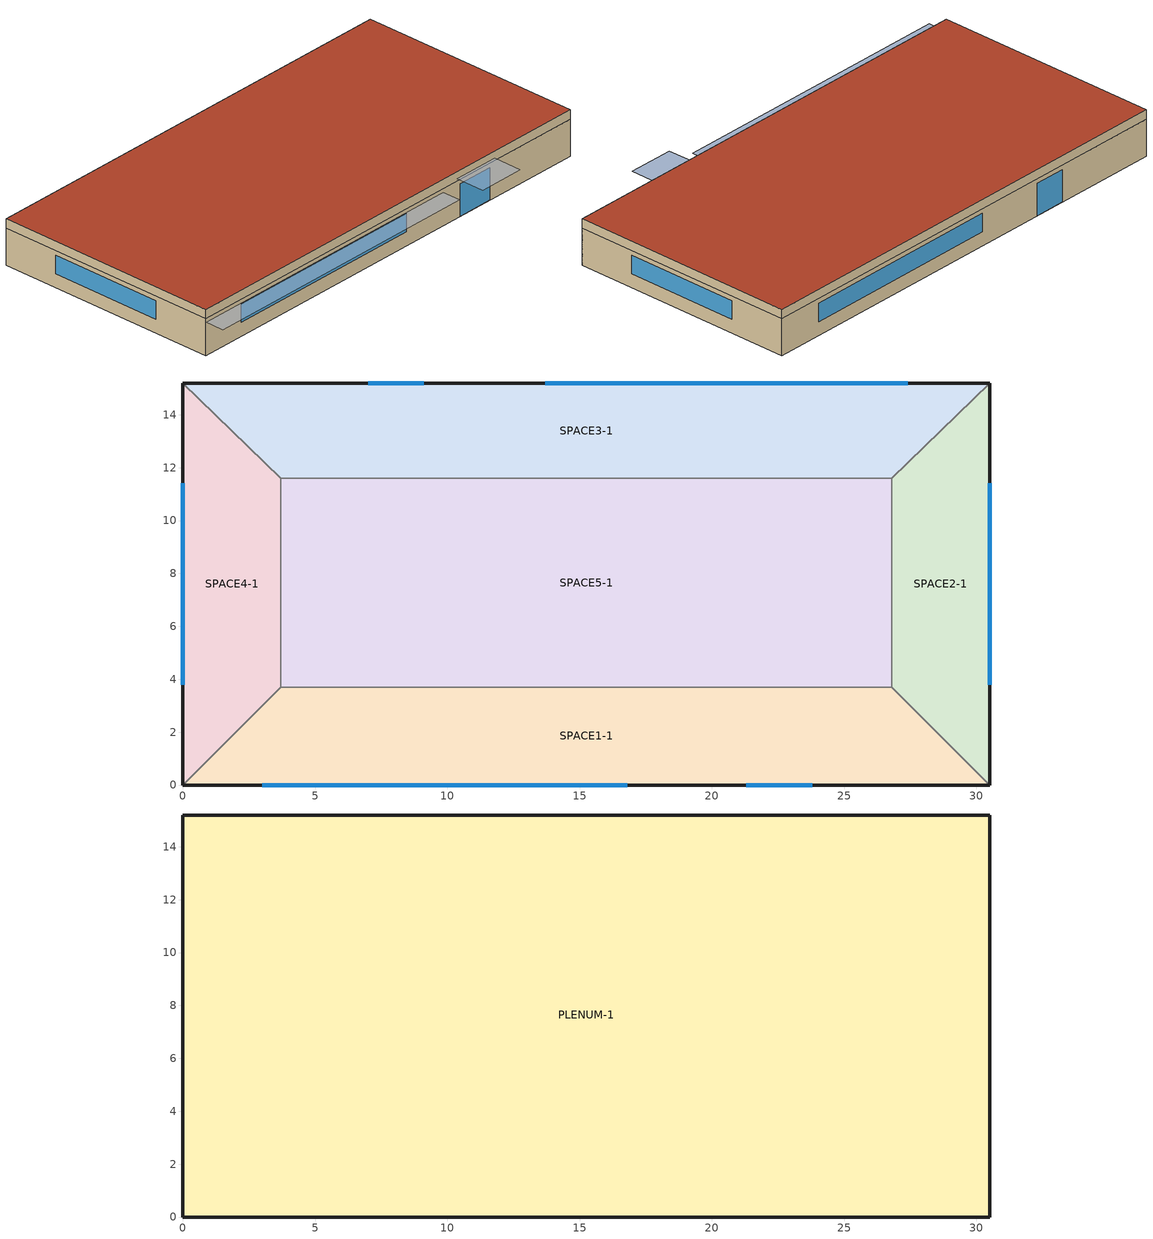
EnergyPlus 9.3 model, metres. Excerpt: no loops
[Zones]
SPACE1-1
 floor ground (FLOOR-SLAB-1): 26.8,3.7 30.5,0 0,0 3.7,3.7 z0
 wall outside (WALL-1): 0,0 30.5,0 z0:2.4
 wall to SPACE2-1 (INT-WALL-1): 30.5,0 26.8,3.7 z0:2.4
 wall to SPACE4-1 (INT-WALL-1): 3.7,3.7 0,0 z0:2.4
 wall to SPACE5-1 (INT-WALL-1): 26.8,3.7 3.7,3.7 z0:2.4
 window (Dbl Clr 3mm/13mm Air): 3,0 16.8,0 z0.9:2.1
 window (Sgl Grey 3mm): 21.3,0 23.8,0 z0:2.1
SPACE2-1
 floor ground (FLOOR-SLAB-1): 26.8,11.6 30.5,15.2 30.5,0 26.8,3.7 z0
 wall outside (WALL-1): 30.5,0 30.5,15.2 z0:2.4
 wall to SPACE3-1 (INT-WALL-1): 30.5,15.2 26.8,11.6 z0:2.4
 wall to SPACE5-1 (INT-WALL-1): 26.8,11.6 26.8,3.7 z0:2.4
 window (Dbl Clr 3mm/13mm Air): 30.5,3.8 30.5,11.4 z0.9:2.1
SPACE3-1
 floor ground (FLOOR-SLAB-1): 26.8,11.6 3.7,11.6 0,15.2 30.5,15.2 z0
 wall outside (WALL-1): 30.5,15.2 0,15.2 z0:2.4
 wall to SPACE4-1 (INT-WALL-1): 0,15.2 3.7,11.6 z0:2.4
 wall to SPACE5-1 (INT-WALL-1): 3.7,11.6 26.8,11.6 z0:2.4
 window (Dbl Clr 3mm/13mm Air): 27.4,15.2 13.7,15.2 z0.9:2.1
 window (Sgl Grey 3mm): 9.1,15.2 7,15.2 z0:2.1
SPACE4-1
 floor ground (FLOOR-SLAB-1): 3.7,3.7 0,0 0,15.2 3.7,11.6 z0
 wall outside (WALL-1): 0,15.2 0,0 z0:2.4
 wall to SPACE5-1 (INT-WALL-1): 3.7,3.7 3.7,11.6 z0:2.4
 window (Dbl Clr 3mm/13mm Air): 0,11.4 0,3.8 z0.9:2.1
SPACE5-1
 floor ground (FLOOR-SLAB-1): 26.8,11.6 26.8,3.7 3.7,3.7 3.7,11.6 z0
PLENUM-1
 floor to SPACE1-1 (CLNG-1): 26.8,3.7 30.5,0 0,0 3.7,3.7 z2.4
 floor to SPACE2-1 (CLNG-1): 26.8,11.6 30.5,15.2 30.5,0 26.8,3.7 z2.4
 floor to SPACE3-1 (CLNG-1): 26.8,11.6 3.7,11.6 0,15.2 30.5,15.2 z2.4
 floor to SPACE4-1 (CLNG-1): 3.7,3.7 0,0 0,15.2 3.7,11.6 z2.4
 floor to SPACE5-1 (CLNG-1): 26.8,11.6 26.8,3.7 3.7,3.7 3.7,11.6 z2.4
 wall outside (WALL-1): 0,0 30.5,0 30.5,15.2 0,15.2 0,0 z2.4:3
 roof outside (ROOF-1): 0,15.2 0,0 30.5,0 30.5,15.2 z3
shading: 0,-1.3 0,0 19.8,0 19.8,-1.3 z2.2; 21,-2 21,0 24.1,0 24.1,-2 z2.6
[Building]
Building: North Axis {deg}=30; Terrain=City; Loads Convergence Tolerance Value {W}=0.04; Temperature Convergence Tolerance Value {deltaC}=0.4; Solar Distribution=FullExterior; Maximum Number of Warmup Days=25; Minimum Number of Warmup Days=6
[Site:Location]
Pittsburgh Allegheny Co Ap_PA_USA Design_Conditions: Latitude {deg}=40.35; Longitude {deg}=-79.92; Time Zone {hr}=-5; Elevation {m}=380
[SizingPeriod:DesignDay] Day of Month=21; Dry-Bulb Temperature Range Modifier Type=DefaultMultipliers; Humidity Condition Type=Wetbulb; Barometric Pressure {Pa}=96842; Wind Direction {deg}=240; Rain Indicator=No; Snow Indicator=No; Daylight Saving Time Indicator=No
Name | Month | Day Type | Maximum Dry-Bulb Temperature {C} | Daily Dry-Bulb Temperature Range {deltaC} | Wetbulb or DewPoint at Maximum Dry-Bulb {C} | Wind Speed {m/s} | Solar Model Indicator | Sky Clearness | ASHRAE Clear Sky Optical Depth for Beam Irradiance (taub) | ASHRAE Clear Sky Optical Depth for Diffuse Irradiance (taud)
Pittsburgh Allegheny Co Ap Ann Htg 99.6% Condns DB | 1 | WinterDesignDay | -15.4 | 0 | -15.4 | 4.7 | ASHRAEClearSky | 0
Pittsburgh Allegheny Co Ap Ann Clg .4% Condns DB=>MWB | 7 | SummerDesignDay | 32.2 | 9.9 | 22.5 | 4.4 | ASHRAETau |  | 0.484 | 1.916
[Site:GroundTemperature:BuildingSurface]
20.03, 20.03, 20.13, 20.3, 20.43, 20.52, 20.62, 20.77, 20.78, 20.55, 20.44, 20.2
[Material] Thermal Absorptance=0.9
Name | Roughness | Thickness {m} | Conductivity {W/m-K} | Density {kg/m3} | Specific Heat {J/kg-K} | Solar Absorptance | Visible Absorptance
RG01 | Rough | 0.0127 | 1.442 | 881 | 1674 | 0.65 | 0.65
BR01 | VeryRough | 0.0095 | 0.162 | 1121 | 1464 | 0.7 | 0.7
IN46 | VeryRough | 0.0762 | 0.023 | 24 | 1590 | 0.5 | 0.5
WD01 | MediumSmooth | 0.0191 | 0.115 | 513 | 1381 | 0.78 | 0.78
PW03 | MediumSmooth | 0.0127 | 0.115 | 545 | 1213 | 0.78 | 0.78
IN02 | Rough | 0.0901 | 0.043 | 10 | 837 | 0.75 | 0.75
GP01 | MediumSmooth | 0.0127 | 0.16 | 801 | 837 | 0.75 | 0.75
CC03 | MediumRough | 0.1016 | 1.31 | 2243 | 837 | 0.65 | 0.65
[Material:NoMass] Roughness=Rough
Name | Thermal Resistance {m2-K/W} | Thermal Absorptance | Solar Absorptance | Visible Absorptance
CP01 | 0.367 | 0.9 | 0.75 | 0.75
MAT-CLNG-1 | 0.652259 | 0.65 | 0.65 | 0.65
[Material:InfraredTransparent]
IRTMaterial
[Construction]
ROOF-1: RG01, BR01, IN46, WD01
WALL-1: WD01, PW03, IN02, GP01
CLNG-1: MAT-CLNG-1
FLOOR-SLAB-1: CC03, CP01
INT-WALL-1: IRTMaterial
Dbl Clr 3mm/13mm Air: CLEAR 3MM, AIR 13MM, CLEAR 3MM
Dbl Clr 3mm/13mm Air INT SHADE: CLEAR 3MM, AIR 13MM, CLEAR 3MM, White Painted Metal Blind
Sgl Grey 3mm: GREY 3MM
[WindowMaterial:Gas]
AIR 13MM: Gas Type=Air; Thickness {m}=0.0127
[WindowMaterial:Glazing] Optical Data Type=SpectralAverage; Thickness {m}=0.003; Infrared Transmittance at Normal Incidence=0; Front Side Infrared Hemispherical Emissivity=0.84; Back Side Infrared Hemispherical Emissivity=0.84; Conductivity {W/m-K}=0.9
Name | Solar Transmittance at Normal Incidence | Front Side Solar Reflectance at Normal Incidence | Back Side Solar Reflectance at Normal Incidence | Visible Transmittance at Normal Incidence | Front Side Visible Reflectance at Normal Incidence | Back Side Visible Reflectance at Normal Incidence
CLEAR 3MM | 0.837 | 0.075 | 0.075 | 0.898 | 0.081 | 0.081
GREY 3MM | 0.626 | 0.061 | 0.061 | 0.611 | 0.061 | 0.061
[WindowMaterial:Blind]
White Painted Metal Blind: Slat orientation=HORIZONTAL; Slat width (m)=0.025; Slat separation (m)=0.01875; Slat thickness (m)=0.001; Slat angle (deg)=45; Slat conductivity (W/m-K)=44.9; Slat beam solar transmittance=0; Front Side Slat beam solar reflectance=0.8; Back Side Slat beam solar reflectance=0.8; Slat diffuse solar transmittance=0; Front Side Slat diffuse solar reflectance=0.8; Back Side Slat diffuse solar reflectance=0.8; Slat beam visible transmittance=0; Front Side Slat beam visible reflectance=0.7; Back Side Slat beam visible reflectance=0.7; Slat diffuse visible transmittance=0; Front Side Slat diffuse visible reflectance=0.7; Back Side Slat diffuse visible reflectance=0.7; Slat Infrared hemispherical transmittance=0; Front Side Slat Infrared hemispherical emissivity=0.9; Back Side Slat Infrared hemispherical emissivity=0.9; Blind-to-glass distance=0.05; Blind top opening multiplier=0; Blind bottom opening multiplier=0; Blind left-side opening multiplier=0.5; Blind right-side opening multiplier=0.5
[WindowShadingControl]
CONTROL SHADE: Zone=SPACE1-1; Shading Type=InteriorBlind; Name of construction with shading device=DBL CLR 3MM/13MM AIR INT SHADE; Shading Control Type=AlwaysOff; Setpoint {W/m2}=50; Shading Control Is Scheduled=NO; Glare Control Is Active=NO; Type of Slat Angle Control for Blinds=ScheduledSlatAngle; Slat Angle Schedule=SHADE_1; Daylighting Control Object=SPACE1-1 DaylightingControls; Multiple Surface Control Type=Sequential; Fenestration Surface 1=WF-1
[Zone] Type=1; Multiplier=1
Name | Ceiling Height {m} | Volume {m3}
PLENUM-1 | 0.6096 | 283.2
SPACE1-1; SPACE3-1 | 2.4384 | 239.247
SPACE2-1; SPACE4-1 | 2.4384 | 103.311
SPACE5-1 | 2.4384 | 447.683
[ZoneInfiltration:DesignFlowRate] Schedule=INFIL-SCH; Design Flow Rate Calculation Method=flow/zone; Constant Term Coefficient=0; Temperature Term Coefficient=0; Velocity Term Coefficient=0.2237; Velocity Squared Term Coefficient=0
Name | Zone or ZoneList | Design Flow Rate {m3/s}
SPACE1-1 Infil 1 | SPACE1-1 | 0.0167
SPACE2-1 Infil 1 | SPACE2-1 | 0.00717
SPACE3-1 Infil 1 | SPACE3-1 | 0.0167
SPACE4-1 Infil 1 | SPACE4-1 | 0.00717
SPACE5-1 Infil 1 | SPACE5-1 | 0.031089
[Daylighting:Controls]
SPACE1-1 DaylightingControls: Zone=SPACE1-1; Availability Schedule=DaylightingAvail; Lighting Control Type=Continuous; Glare Calculation Daylighting Reference Point=Daylighting Control 1; Glare Calculation Azimuth Angle of View Direction Clockwise from Zone y-Axis {deg}=0; Daylighting Reference Point Name 1=Daylighting Control 1; Fraction of Zone Controlled by Reference Point 1=0.5; Illuminance Setpoint at Reference Point 1 {lux}=500; Daylighting Reference Point Name 2=Daylighting Control 2; Fraction of Zone Controlled by Reference Point 2=0.5; Illuminance Setpoint at Reference Point 2 {lux}=500
[People] Number of People Schedule=OCCUPY-1; Number of People Calculation Method=people; Fraction Radiant=0.3; Sensible Heat Fraction=AutoCalculate; Activity Level Schedule=ActSchd; Carbon Dioxide Generation Rate {m3/s-W}=3.82E-8; Enable ASHRAE 55 Comfort Warnings=No; Mean Radiant Temperature Calculation Type=ZoneAveraged; Work Efficiency Schedule=WorkEffSch; Clothing Insulation Calculation Method=DynamicClothingModelASHRAE55; Air Velocity Schedule=AirVelocitySch; Thermal Comfort Model 1 Type=Fanger
Name | Zone or ZoneList | Number of People
SPACE1-1 People 1 | SPACE1-1 | 11
SPACE2-1 People 1 | SPACE2-1 | 5
SPACE3-1 People 1 | SPACE3-1 | 11
SPACE4-1 People 1 | SPACE4-1 | 5
SPACE5-1 People 1 | SPACE5-1 | 20
[Lights] Schedule=LIGHTS-1; Design Level Calculation Method=LightingLevel; Return Air Fraction=0.2; Fraction Radiant=0.59; Fraction Visible=0.2; Fraction Replaceable=0
Name | Zone or ZoneList | Lighting Level {W}
SPACE1-1 Lights 1 | SPACE1-1 | 1584
SPACE2-1 Lights 1 | SPACE2-1 | 684
SPACE3-1 Lights 1 | SPACE3-1 | 1584
SPACE4-1 Lights 1 | SPACE4-1 | 684
SPACE5-1 Lights 1 | SPACE5-1 | 2964
[ElectricEquipment] Schedule=EQUIP-1; Design Level Calculation Method=EquipmentLevel; Fraction Latent=0; Fraction Radiant=0.3; Fraction Lost=0
Name | Zone or ZoneList | Design Level {W}
SPACE1-1 ElecEq 1 | SPACE1-1 | 1056
SPACE2-1 ElecEq 1 | SPACE2-1 | 456
SPACE3-1 ElecEq 1 | SPACE3-1 | 1056
SPACE4-1 ElecEq 1 | SPACE4-1 | 456
SPACE5-1 ElecEq 1 | SPACE5-1 | 1976
[AvailabilityManager:Scheduled]
VAV Sys 1 Avail: Schedule=FanAvailSched
[EnergyManagementSystem:ProgramCallingManager]
sensor_info_calls: EndOfZoneTimestepAfterZoneReporting; CalcMeanTemp; CalcMeanPPD
test_calls: BeginTimestepBeforePredictor; CalcOccupiedMode; CalcIATSetpoint
[EnergyManagementSystem:GlobalVariable]
MeanTemp
MeanPPD
NumOfOccupant
OccupiedMode
IAT_SP
[EnergyManagementSystem:Sensor] Output:Variable or Output:Meter=Zone Thermal Comfort Fanger Model PPD
Name | Output:Variable or Output:Meter Index Key
PPD_1 | SPACE1-1 People 1
PPD_2 | SPACE2-1 People 1
PPD_3 | SPACE3-1 People 1
PPD_4 | SPACE4-1 People 1
PPD_5 | SPACE5-1 People 1
[EnergyManagementSystem:Program]
CalcMeanTemp: SET AggTemp = Temp_1 + Temp_2 + Temp_3 + Temp_4 + Temp_5; SET NumOfZone = 5; SET MeanTemp = AggTemp / NumOfZone
CalcMeanPPD: SET AggPPD = PPD_1 + PPD_2 + PPD_3 + PPD_4 + PPD_5; SET NumOfZone = 5; SET MeanPPD = AggPPD / NumOfZone
CalcNumOccupant: SET NumOfOccupant = Count_1 + Count_2 + Count_3 + Count_4 + Count_5
CalcOccupiedMode: IF Hour >= 8 && Hour < 18; SET OccupiedMode = 1; ELSE; SET OccupiedMode = 0; ENDIF
CalcIATSetpoint: IF Hour >= 8 && Hour < 18; SET IAT_SP = 22.5; ELSE; SET IAT_SP = 12.8; ENDIF
[EnergyManagementSystem:OutputVariable] Type of Data in Variable=Averaged; Update Frequency=ZoneTimeStep
Name | EMS Variable | Units
Building Mean Temperature | MeanTemp | C
Building Mean PPD | MeanPPD | %
Building Total Occupants | NumOfOccupant | %
Occupancy Flag | OccupiedMode
Indoor Air Temperature Setpoint | IAT_SP
[Schedule:Compact]
OCCUPY-1: Through: 12/31, For: AllDays, Until: 8:00, 0, Until: 18:00, 1, Until: 24:00, 0
LIGHTS-1: Through: 12/31, For: AllDays, Until: 8:00, 0.05, Until: 18:00, 1, Until: 24:00, 0.05
EQUIP-1: Through: 12/31, For:AllDays, Until: 8:00, 0.02, Until: 18:00, 0.5, Until: 24:00, 0.02
INFIL-SCH: Through: 3/31, For: AllDays, Until: 24:00, 1, Through: 10/31, For: AllDays, Until: 24:00, 0, Through: 12/31, For: AllDays, Until: 24:00, 1
ActSchd: Through: 12/31, For: AllDays, Until: 24:00, 117.24
AirVelocitySch: Through: 12/31, For: AllDays, Until: 24:00, .137
WorkEffSch: Through: 12/31, For: AllDays, Until: 24:00, 0
DaylightingAvail; FanAvailSched: Through: 12/31, For: AllDays, Until: 24:00, 1
[Schedule:Constant]
SHADE_1: Initial Value=45
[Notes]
5ZoneAutoDXVAV.idf
Basic file description:  1 story building divided into 4 exterior and one interior conditioned zones and return plenum.
Highlights:              packaged VAV system with variable speed compressor
Simulation Location/Run: Pittsburgh-Allegheny County AP 725205 (TMY3), Run for Jan 1st 00:00:00 to Apr 1st 24:00:00.
Run Control executes the run periods using the weather file
Location:                Pittsburgh, PA
Run Control:             Zone and System sizing with weather file run control (no design days run)
Building: Single floor rectangular building 100 ft x 50 ft. 5 zones - 4 exterior, 1 interior, zone height 8 feet.
Exterior zone depth is 12 feet. There is a 2 foot high return plenum: the overall building height is
10 feet. There are windows on all 4 facades; the south and north facades have glass doors.
The south facing glass is shaded by overhangs. The walls are woodshingle over plywood, R11 insulation,
and gypboard. The roof is a gravel built up roof with R-3 mineral board insulation and plywood sheathing.
The windows are of various single and double pane construction with 3mm and 6mm glass and either 6mm or
13mm argon or air gap.  The window to wall ratio is approxomately 0.29.
The south wall and door have overhangs.
The building is oriented 30 degrees east of north.
Floor Area:        463.6 m2 (5000 ft2)
Number of Stories: 1
Zone Description Details:
Internal gains description:     lighting is 1.5 watts/ft2, office equip is 1.0 watts/ft2. There is 1 occupant
per 100 ft2 of floor area. The infiltration is 0.25 air changes per hour.
Interzone Surfaces:             6 interzone surfaces (see diagram)
Internal Mass:                  None
Windows:                        4 ea.: 1) Double pane clear, 3mm glass, 13mm air gap
2) Double pane clear, 3mm glass, 13mm argon gap
3) Double pane clear, 6mm glass, 6mm air gap
4) Double pane lowE,  6mm lowE glass outside, 6mm air gap, 6mm clear glass
Doors:                          2 ea.:    Single pane grey,  3mm glass
Detached Shading:               None
Daylight:                       None
Natural Ventilation:            None
Compact Schedules:              Yes
HVAC:                           the system is a packaged VAV (DX cooling coil and gas heating coils).
The input is fully autosized. The compressor has a variable speed drive.
Terminal units are set to provide a minimum amount of outdoor air based
on occupancy and floor area.
Zonal Equipment:                AirTerminal:SingleDuct:VAV:Reheat
Central Air Handling Equipment: Yes
System Equipment Autosize:      Yes
Purchased Cooling:              None
Purchased Heating:              None
Coils:                          COIL:DX:MultiSpeed:CoolingEmpirical, Coil:Heating:Electric
Pumps:                          None
Boilers:                        None
Chillers:                       None
Standard Reports:               None
Timestep or Hourly Variables:   Timestep
Time bins Report:               None
HTML Report:                    None
Environmental Emissions:        None
Utility Tariffs:                None
